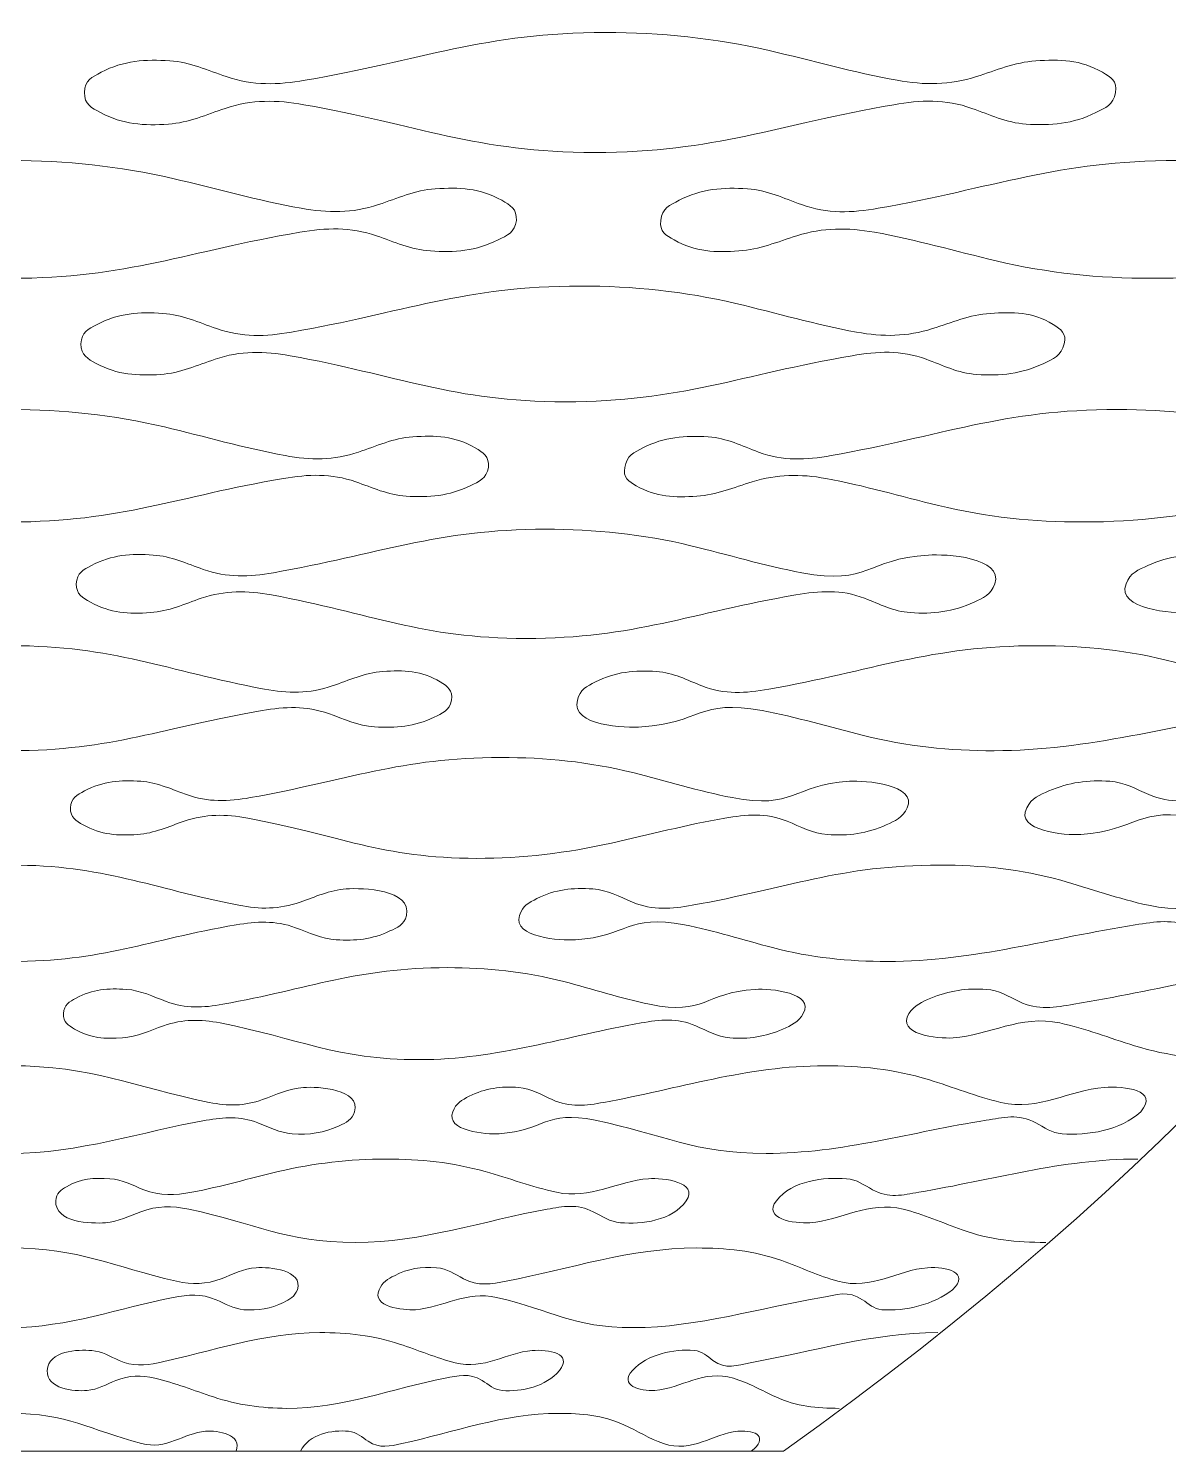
# Model space of a CAD drawing. Header units: centimetres. Extents: x -29.7 to 21.6, y -14.4 to 13.7.
# Drawn here: x -24.677 to -21.736, y -14.425 to -10.749 of the extents above; entities that cross this region are included whole.
import ezdxf

# ---------------------------------------------------------------- set-up
doc = ezdxf.new("R2010")
doc.units = ezdxf.units.CM
doc.header["$MEASUREMENT"] = 0
doc.layers.add('Layer 1', color=7, linetype='Continuous')

msp = doc.modelspace()

# ---------------------------------------------------------------- linework, layer by layer
at = {"layer": 'Layer 1', "color": 1, "lineweight": 9}
for points, knots in [([(-19.73801, -4.44965), (-19.73801, -7.29819), (-19.73801, -8.72246), (-19.9873, -10.14675), (-19.9873, -10.14675), (-20.23653, -11.57102), (-20.73504, -12.99531), (-22.72902, -14.41959)], [0, 0, 0, 0, 0.3333333, 0.3333333, 0.3333333, 0.3333333, 1, 1, 1, 1]), ([(-23.18862, -10.75912), (-23.4981, -10.75912), (-23.66587, -10.83087), (-23.9635, -10.8824), (-23.9635, -10.8824), (-24.03344, -10.89451), (-24.09759, -10.8965), (-24.16671, -10.87301), (-24.16671, -10.87301), (-24.21457, -10.85674), (-24.25993, -10.83573), (-24.31236, -10.83229), (-24.31236, -10.83229), (-24.37529, -10.82813), (-24.43145, -10.83101), (-24.48971, -10.86188), (-24.48971, -10.86188), (-24.51255, -10.87395), (-24.53259, -10.8824), (-24.53291, -10.91388)], [0, 0, 0, 0, 0.1666667, 0.1666667, 0.1666667, 0.1666667, 0.3333333, 0.3333333, 0.3333333, 0.3333333, 0.5, 0.5, 0.5, 0.5, 0.6666667, 0.6666667, 0.6666667, 0.6666667, 1, 1, 1, 1]), ([(-23.18862, -10.75912), (-23.04518, -10.75912), (-22.90595, -10.77351), (-22.76601, -10.80578), (-22.76601, -10.80578), (-22.65587, -10.83114), (-22.54728, -10.86247), (-22.43578, -10.8824), (-22.43578, -10.8824), (-22.36514, -10.89499), (-22.30041, -10.8953), (-22.23086, -10.87301), (-22.23086, -10.87301), (-22.18049, -10.85687), (-22.13258, -10.83583), (-22.07795, -10.83229), (-22.07795, -10.83229), (-22.01672, -10.82829), (-21.96229, -10.82885), (-21.90587, -10.86188), (-21.90587, -10.86188), (-21.88444, -10.87441), (-21.86698, -10.88412), (-21.87192, -10.91388)], [0, 0, 0, 0, 0.1428571, 0.1428571, 0.1428571, 0.1428571, 0.2857143, 0.2857143, 0.2857143, 0.2857143, 0.4285714, 0.4285714, 0.4285714, 0.4285714, 0.5714286, 0.5714286, 0.5714286, 0.5714286, 0.7142857, 0.7142857, 0.7142857, 0.7142857, 1, 1, 1, 1]), ([(-24.53291, -10.91388), (-24.53327, -10.94507), (-24.51366, -10.95371), (-24.49118, -10.9659), (-24.49118, -10.9659), (-24.43375, -10.99695), (-24.37843, -10.9996), (-24.31628, -10.99549), (-24.31628, -10.99549), (-24.26349, -10.99201), (-24.2177, -10.97093), (-24.1694, -10.95478), (-24.1694, -10.95478), (-24.10031, -10.93172), (-24.03626, -10.93303), (-23.96628, -10.94538), (-23.96628, -10.94538), (-23.67487, -10.99681), (-23.51994, -11.06865), (-23.21625, -11.06865)], [0, 0, 0, 0, 0.1666667, 0.1666667, 0.1666667, 0.1666667, 0.3333333, 0.3333333, 0.3333333, 0.3333333, 0.5, 0.5, 0.5, 0.5, 0.6666667, 0.6666667, 0.6666667, 0.6666667, 1, 1, 1, 1]), ([(-21.87192, -10.91388), (-21.8773, -10.94572), (-21.89884, -10.95398), (-21.92299, -10.9659), (-21.92299, -10.9659), (-21.98219, -10.99511), (-22.0393, -10.99976), (-22.10315, -10.99549), (-22.10315, -10.99549), (-22.15375, -10.9921), (-22.19692, -10.97106), (-22.24278, -10.95478), (-22.24278, -10.95478), (-22.31147, -10.93038), (-22.3749, -10.93352), (-22.44421, -10.94538), (-22.44421, -10.94538), (-22.7428, -10.99647), (-22.90586, -11.06865), (-23.21625, -11.06865)], [0, 0, 0, 0, 0.1666667, 0.1666667, 0.1666667, 0.1666667, 0.3333333, 0.3333333, 0.3333333, 0.3333333, 0.5, 0.5, 0.5, 0.5, 0.6666667, 0.6666667, 0.6666667, 0.6666667, 1, 1, 1, 1]), ([(-23.41831, -11.24406), (-23.41593, -11.21374), (-23.43422, -11.20445), (-23.45602, -11.19206), (-23.45602, -11.19206), (-23.51217, -11.16017), (-23.56628, -11.1584), (-23.62735, -11.16246), (-23.62735, -11.16246), (-23.67998, -11.16596), (-23.72563, -11.18697), (-23.77378, -11.20316), (-23.77378, -11.20316), (-23.84182, -11.22605), (-23.90492, -11.22493), (-23.97391, -11.21256), (-23.97391, -11.21256), (-24.08555, -11.19254), (-24.1943, -11.16131), (-24.30453, -11.13593), (-24.30453, -11.13593), (-24.44314, -11.10402), (-24.58092, -11.08931), (-24.723, -11.08931)], [0, 0, 0, 0, 0.1428571, 0.1428571, 0.1428571, 0.1428571, 0.2857143, 0.2857143, 0.2857143, 0.2857143, 0.4285714, 0.4285714, 0.4285714, 0.4285714, 0.5714286, 0.5714286, 0.5714286, 0.5714286, 0.7142857, 0.7142857, 0.7142857, 0.7142857, 1, 1, 1, 1]), ([(-23.04551, -11.24406), (-23.0424, -11.21263), (-23.02187, -11.20409), (-22.99851, -11.19206), (-22.99851, -11.19206), (-22.94051, -11.16218), (-22.88468, -11.15823), (-22.8219, -11.16246), (-22.8219, -11.16246), (-22.77144, -11.16586), (-22.7284, -11.18683), (-22.68274, -11.20316), (-22.68274, -11.20316), (-22.61506, -11.22739), (-22.55262, -11.22444), (-22.48427, -11.21256), (-22.48427, -11.21256), (-22.18766, -11.16101), (-22.02173, -11.08931), (-21.71316, -11.08931)], [0, 0, 0, 0, 0.1666667, 0.1666667, 0.1666667, 0.1666667, 0.3333333, 0.3333333, 0.3333333, 0.3333333, 0.5, 0.5, 0.5, 0.5, 0.6666667, 0.6666667, 0.6666667, 0.6666667, 1, 1, 1, 1]), ([(-23.41831, -11.24406), (-23.42181, -11.27504), (-23.4425, -11.28275), (-23.46547, -11.29425), (-23.46547, -11.29425), (-23.52288, -11.32294), (-23.57826, -11.32684), (-23.64011, -11.32279), (-23.64011, -11.32279), (-23.69032, -11.31948), (-23.73359, -11.29916), (-23.77934, -11.28351), (-23.77934, -11.28351), (-23.84673, -11.26046), (-23.90921, -11.26283), (-23.97728, -11.27445), (-23.97728, -11.27445), (-24.26598, -11.32367), (-24.42291, -11.39335), (-24.723, -11.39335)], [0, 0, 0, 0, 0.1666667, 0.1666667, 0.1666667, 0.1666667, 0.3333333, 0.3333333, 0.3333333, 0.3333333, 0.5, 0.5, 0.5, 0.5, 0.6666667, 0.6666667, 0.6666667, 0.6666667, 1, 1, 1, 1]), ([(-23.04551, -11.24406), (-23.04976, -11.27324), (-23.03225, -11.28224), (-23.01137, -11.29425), (-23.01137, -11.29425), (-22.95648, -11.32573), (-22.90359, -11.32664), (-22.8441, -11.32279), (-22.8441, -11.32279), (-22.79085, -11.31936), (-22.74391, -11.29898), (-22.69469, -11.28351), (-22.69469, -11.28351), (-22.62675, -11.26218), (-22.56338, -11.26215), (-22.49442, -11.27445), (-22.49442, -11.27445), (-22.38806, -11.29341), (-22.2847, -11.32364), (-22.17987, -11.34838), (-22.17987, -11.34838), (-22.04729, -11.3797), (-21.91549, -11.39335), (-21.77951, -11.39335)], [0, 0, 0, 0, 0.1428571, 0.1428571, 0.1428571, 0.1428571, 0.2857143, 0.2857143, 0.2857143, 0.2857143, 0.4285714, 0.4285714, 0.4285714, 0.4285714, 0.5714286, 0.5714286, 0.5714286, 0.5714286, 0.7142857, 0.7142857, 0.7142857, 0.7142857, 1, 1, 1, 1]), ([(-20.4361, -11.24406), (-20.44749, -11.27455), (-20.4706, -11.28288), (-20.49626, -11.29425), (-20.49626, -11.29425), (-20.55618, -11.32075), (-20.61405, -11.32708), (-20.67833, -11.32279), (-20.67833, -11.32279), (-20.72552, -11.31963), (-20.76509, -11.29936), (-20.80737, -11.28351), (-20.80737, -11.28351), (-20.87427, -11.25842), (-20.93579, -11.26347), (-21.00299, -11.27445), (-21.00299, -11.27445), (-21.30131, -11.32315), (-21.47032, -11.39335), (-21.77951, -11.39335)], [0, 0, 0, 0, 0.1666667, 0.1666667, 0.1666667, 0.1666667, 0.3333333, 0.3333333, 0.3333333, 0.3333333, 0.5, 0.5, 0.5, 0.5, 0.6666667, 0.6666667, 0.6666667, 0.6666667, 1, 1, 1, 1]), ([(-23.25382, -11.41329), (-23.55112, -11.41329), (-23.71244, -11.48236), (-23.99823, -11.53221), (-23.99823, -11.53221), (-24.06496, -11.54384), (-24.12604, -11.54593), (-24.19201, -11.52315), (-24.19201, -11.52315), (-24.23751, -11.50741), (-24.28061, -11.48719), (-24.33059, -11.48385), (-24.33059, -11.48385), (-24.39087, -11.47985), (-24.44454, -11.48269), (-24.50028, -11.51241), (-24.50028, -11.51241), (-24.52218, -11.5241), (-24.54126, -11.53241), (-24.54178, -11.56259)], [0, 0, 0, 0, 0.1666667, 0.1666667, 0.1666667, 0.1666667, 0.3333333, 0.3333333, 0.3333333, 0.3333333, 0.5, 0.5, 0.5, 0.5, 0.6666667, 0.6666667, 0.6666667, 0.6666667, 1, 1, 1, 1]), ([(-23.25382, -11.41329), (-23.11721, -11.41329), (-22.98472, -11.42694), (-22.85153, -11.45829), (-22.85153, -11.45829), (-22.74771, -11.48273), (-22.64546, -11.51299), (-22.54028, -11.53221), (-22.54028, -11.53221), (-22.47263, -11.54456), (-22.41067, -11.54423), (-22.34413, -11.52315), (-22.34413, -11.52315), (-22.29511, -11.50761), (-22.24844, -11.48732), (-22.19538, -11.48385), (-22.19538, -11.48385), (-22.13749, -11.48008), (-22.08623, -11.47953), (-22.03308, -11.51241), (-22.03308, -11.51241), (-22.01296, -11.52486), (-21.9979, -11.53511), (-22.00458, -11.56259)], [0, 0, 0, 0, 0.1428571, 0.1428571, 0.1428571, 0.1428571, 0.2857143, 0.2857143, 0.2857143, 0.2857143, 0.4285714, 0.4285714, 0.4285714, 0.4285714, 0.5714286, 0.5714286, 0.5714286, 0.5714286, 0.7142857, 0.7142857, 0.7142857, 0.7142857, 1, 1, 1, 1]), ([(-24.54178, -11.56259), (-24.54228, -11.59234), (-24.52378, -11.60094), (-24.50224, -11.61277), (-24.50224, -11.61277), (-24.44778, -11.64273), (-24.39526, -11.64528), (-24.33608, -11.6413), (-24.33608, -11.6413), (-24.28559, -11.63793), (-24.24193, -11.61757), (-24.19575, -11.60203), (-24.19575, -11.60203), (-24.12989, -11.57988), (-24.06889, -11.58099), (-24.00213, -11.59297), (-24.00213, -11.59297), (-23.72504, -11.64268), (-23.5817, -11.7119), (-23.29251, -11.7119)], [0, 0, 0, 0, 0.1666667, 0.1666667, 0.1666667, 0.1666667, 0.3333333, 0.3333333, 0.3333333, 0.3333333, 0.5, 0.5, 0.5, 0.5, 0.6666667, 0.6666667, 0.6666667, 0.6666667, 1, 1, 1, 1]), ([(-22.00458, -11.56259), (-22.01197, -11.59295), (-22.03319, -11.60126), (-22.05711, -11.61277), (-22.05711, -11.61277), (-22.11412, -11.6402), (-22.16907, -11.64552), (-22.23066, -11.6413), (-22.23066, -11.6413), (-22.27815, -11.63808), (-22.31815, -11.61777), (-22.36086, -11.60203), (-22.36086, -11.60203), (-22.42615, -11.57794), (-22.48628, -11.58167), (-22.5521, -11.59297), (-22.5521, -11.59297), (-22.83899, -11.64216), (-22.99416, -11.7119), (-23.29251, -11.7119)], [0, 0, 0, 0, 0.1666667, 0.1666667, 0.1666667, 0.1666667, 0.3333333, 0.3333333, 0.3333333, 0.3333333, 0.5, 0.5, 0.5, 0.5, 0.6666667, 0.6666667, 0.6666667, 0.6666667, 1, 1, 1, 1]), ([(-23.49051, -11.8811), (-23.48727, -11.85263), (-23.50377, -11.84307), (-23.52435, -11.83093), (-23.52435, -11.83093), (-23.57714, -11.79977), (-23.62797, -11.79846), (-23.68558, -11.80238), (-23.68558, -11.80238), (-23.73584, -11.80578), (-23.77934, -11.82606), (-23.82526, -11.84167), (-23.82526, -11.84167), (-23.88967, -11.86357), (-23.94934, -11.86275), (-24.01472, -11.85073), (-24.01472, -11.85073), (-24.12004, -11.83137), (-24.22252, -11.80122), (-24.32649, -11.77678), (-24.32649, -11.77678), (-24.45777, -11.74592), (-24.58829, -11.7318), (-24.723, -11.7318)], [0, 0, 0, 0, 0.1428571, 0.1428571, 0.1428571, 0.1428571, 0.2857143, 0.2857143, 0.2857143, 0.2857143, 0.4285714, 0.4285714, 0.4285714, 0.4285714, 0.5714286, 0.5714286, 0.5714286, 0.5714286, 0.7142857, 0.7142857, 0.7142857, 0.7142857, 1, 1, 1, 1]), ([(-23.13839, -11.8811), (-23.134, -11.85111), (-23.11424, -11.84257), (-23.09152, -11.83093), (-23.09152, -11.83093), (-23.03621, -11.80259), (-22.98293, -11.79823), (-22.92294, -11.80238), (-22.92294, -11.80238), (-22.87567, -11.80563), (-22.83585, -11.82584), (-22.7934, -11.84167), (-22.7934, -11.84167), (-22.72948, -11.86549), (-22.67077, -11.86203), (-22.60629, -11.85073), (-22.60629, -11.85073), (-22.32211, -11.80088), (-22.16292, -11.7318), (-21.86721, -11.7318)], [0, 0, 0, 0, 0.1666667, 0.1666667, 0.1666667, 0.1666667, 0.3333333, 0.3333333, 0.3333333, 0.3333333, 0.5, 0.5, 0.5, 0.5, 0.6666667, 0.6666667, 0.6666667, 0.6666667, 1, 1, 1, 1]), ([(-20.67341, -11.8811), (-20.64698, -11.81012), (-20.80174, -11.7993), (-20.84805, -11.80238), (-20.84805, -11.80238), (-21.01913, -11.81378), (-21.00462, -11.88644), (-21.18974, -11.85073), (-21.18974, -11.85073), (-21.28884, -11.83162), (-21.38474, -11.80122), (-21.48233, -11.77678), (-21.48233, -11.77678), (-21.60971, -11.74491), (-21.7363, -11.7318), (-21.86721, -11.7318)], [0, 0, 0, 0, 0.2, 0.2, 0.2, 0.2, 0.4, 0.4, 0.4, 0.4, 0.6, 0.6, 0.6, 0.6, 1, 1, 1, 1]), ([(-23.49051, -11.8811), (-23.49512, -11.91036), (-23.51502, -11.91763), (-23.53712, -11.92843), (-23.53712, -11.92843), (-23.59161, -11.9551), (-23.64414, -11.95924), (-23.70282, -11.95536), (-23.70282, -11.95536), (-23.74975, -11.95229), (-23.79008, -11.93308), (-23.83279, -11.91831), (-23.83279, -11.91831), (-23.89631, -11.89636), (-23.95519, -11.89888), (-24.0193, -11.90975), (-24.0193, -11.90975), (-24.29219, -11.95609), (-24.4394, -12.02197), (-24.723, -12.02197)], [0, 0, 0, 0, 0.1666667, 0.1666667, 0.1666667, 0.1666667, 0.3333333, 0.3333333, 0.3333333, 0.3333333, 0.5, 0.5, 0.5, 0.5, 0.6666667, 0.6666667, 0.6666667, 0.6666667, 1, 1, 1, 1]), ([(-23.13839, -11.8811), (-23.14382, -11.90794), (-23.12824, -11.91695), (-23.10886, -11.92843), (-23.10886, -11.92843), (-23.05774, -11.95883), (-23.00843, -11.95895), (-22.95288, -11.95536), (-22.95288, -11.95536), (-22.90189, -11.9521), (-22.8568, -11.93285), (-22.80956, -11.91831), (-22.80956, -11.91831), (-22.74529, -11.89854), (-22.68527, -11.89797), (-22.61993, -11.90975), (-22.61993, -11.90975), (-22.52155, -11.92757), (-22.42609, -11.95611), (-22.32922, -11.97952), (-22.32922, -11.97952), (-22.20592, -12.00933), (-22.08329, -12.02197), (-21.95673, -12.02197)], [0, 0, 0, 0, 0.1428571, 0.1428571, 0.1428571, 0.1428571, 0.2857143, 0.2857143, 0.2857143, 0.2857143, 0.4285714, 0.4285714, 0.4285714, 0.4285714, 0.5714286, 0.5714286, 0.5714286, 0.5714286, 0.7142857, 0.7142857, 0.7142857, 0.7142857, 1, 1, 1, 1]), ([(-20.67341, -11.8811), (-20.68795, -11.90909), (-20.71121, -11.9177), (-20.73707, -11.92843), (-20.73707, -11.92843), (-20.79484, -11.95245), (-20.85067, -11.95955), (-20.91253, -11.95536), (-20.91253, -11.95536), (-20.9555, -11.95247), (-20.99098, -11.93337), (-21.02907, -11.91831), (-21.02907, -11.91831), (-21.09198, -11.89346), (-21.14958, -11.89969), (-21.21255, -11.90975), (-21.21255, -11.90975), (-21.49759, -11.95536), (-21.66168, -12.02197), (-21.95673, -12.02197)], [0, 0, 0, 0, 0.1666667, 0.1666667, 0.1666667, 0.1666667, 0.3333333, 0.3333333, 0.3333333, 0.3333333, 0.5, 0.5, 0.5, 0.5, 0.6666667, 0.6666667, 0.6666667, 0.6666667, 1, 1, 1, 1]), ([(-23.34326, -12.04072), (-23.62323, -12.04072), (-23.77607, -12.10579), (-24.04523, -12.15292), (-24.04523, -12.15292), (-24.10758, -12.16385), (-24.16459, -12.16597), (-24.22625, -12.14438), (-24.22625, -12.14438), (-24.2687, -12.12951), (-24.30876, -12.11043), (-24.35539, -12.10731), (-24.35539, -12.10731), (-24.41199, -12.10353), (-24.46232, -12.10628), (-24.51455, -12.13424), (-24.51455, -12.13424), (-24.5352, -12.14529), (-24.55307, -12.15324), (-24.55373, -12.18159)], [0, 0, 0, 0, 0.1666667, 0.1666667, 0.1666667, 0.1666667, 0.3333333, 0.3333333, 0.3333333, 0.3333333, 0.5, 0.5, 0.5, 0.5, 0.6666667, 0.6666667, 0.6666667, 0.6666667, 1, 1, 1, 1]), ([(-23.34326, -12.04072), (-23.21585, -12.04072), (-23.09244, -12.05331), (-22.96823, -12.08319), (-22.96823, -12.08319), (-22.8727, -12.10618), (-22.77867, -12.13481), (-22.68183, -12.15292), (-22.68183, -12.15292), (-22.50509, -12.18595), (-22.51897, -12.11802), (-22.35516, -12.10731), (-22.35516, -12.10731), (-22.31115, -12.10445), (-22.16033, -12.11266), (-22.18367, -12.18159)], [0, 0, 0, 0, 0.2, 0.2, 0.2, 0.2, 0.4, 0.4, 0.4, 0.4, 0.6, 0.6, 0.6, 0.6, 1, 1, 1, 1]), ([(-20.58381, -12.04072), (-20.87552, -12.04072), (-21.04459, -12.10654), (-21.32622, -12.15292), (-21.32622, -12.15292), (-21.38741, -12.163), (-21.44319, -12.16886), (-21.5042, -12.14438), (-21.5042, -12.14438), (-21.542, -12.1292), (-21.57722, -12.11023), (-21.61996, -12.10731), (-21.61996, -12.10731), (-21.67968, -12.10321), (-21.73329, -12.10932), (-21.78884, -12.13424), (-21.78884, -12.13424), (-21.81289, -12.14502), (-21.83426, -12.15334), (-21.8451, -12.18159)], [0, 0, 0, 0, 0.1666667, 0.1666667, 0.1666667, 0.1666667, 0.3333333, 0.3333333, 0.3333333, 0.3333333, 0.5, 0.5, 0.5, 0.5, 0.6666667, 0.6666667, 0.6666667, 0.6666667, 1, 1, 1, 1]), ([(-24.55373, -12.18159), (-24.55431, -12.20937), (-24.53726, -12.21769), (-24.5172, -12.22891), (-24.5172, -12.22891), (-24.46653, -12.25722), (-24.41774, -12.25957), (-24.36259, -12.25585), (-24.36259, -12.25585), (-24.31527, -12.25264), (-24.27439, -12.23341), (-24.23119, -12.21878), (-24.23119, -12.21878), (-24.1697, -12.19798), (-24.11274, -12.19887), (-24.05037, -12.21024), (-24.05037, -12.21024), (-23.79269, -12.25721), (-23.66345, -12.32242), (-23.3941, -12.32242)], [0, 0, 0, 0, 0.1666667, 0.1666667, 0.1666667, 0.1666667, 0.3333333, 0.3333333, 0.3333333, 0.3333333, 0.5, 0.5, 0.5, 0.5, 0.6666667, 0.6666667, 0.6666667, 0.6666667, 1, 1, 1, 1]), ([(-22.18367, -12.18159), (-22.19319, -12.20975), (-22.2139, -12.21804), (-22.23727, -12.22891), (-22.23727, -12.22891), (-22.29124, -12.25402), (-22.34329, -12.25991), (-22.40158, -12.25585), (-22.40158, -12.25585), (-22.44494, -12.25284), (-22.48097, -12.23369), (-22.51962, -12.21878), (-22.51962, -12.21878), (-22.58043, -12.19536), (-22.63617, -12.19978), (-22.69734, -12.21024), (-22.69734, -12.21024), (-22.96755, -12.25644), (-23.11309, -12.32242), (-23.3941, -12.32242)], [0, 0, 0, 0, 0.1666667, 0.1666667, 0.1666667, 0.1666667, 0.3333333, 0.3333333, 0.3333333, 0.3333333, 0.5, 0.5, 0.5, 0.5, 0.6666667, 0.6666667, 0.6666667, 0.6666667, 1, 1, 1, 1]), ([(-21.8451, -12.18159), (-21.87049, -12.24775), (-21.72407, -12.25871), (-21.68079, -12.25585), (-21.68079, -12.25585), (-21.51947, -12.24517), (-21.52661, -12.17618), (-21.35207, -12.21024), (-21.35207, -12.21024), (-21.26174, -12.22786), (-21.17465, -12.25656), (-21.08603, -12.27998), (-21.08603, -12.27998), (-20.97037, -12.31057), (-20.85545, -12.32242), (-20.73635, -12.32242)], [0, 0, 0, 0, 0.2, 0.2, 0.2, 0.2, 0.4, 0.4, 0.4, 0.4, 0.6, 0.6, 0.6, 0.6, 1, 1, 1, 1]), ([(-23.58546, -12.48204), (-23.58133, -12.45602), (-23.5956, -12.44642), (-23.61452, -12.43472), (-23.61452, -12.43472), (-23.66286, -12.40476), (-23.70946, -12.40412), (-23.76252, -12.40777), (-23.76252, -12.40777), (-23.80961, -12.41101), (-23.8502, -12.43013), (-23.89313, -12.44485), (-23.89313, -12.44485), (-23.95276, -12.4653), (-24.00788, -12.46481), (-24.06849, -12.45339), (-24.06849, -12.45339), (-24.32244, -12.40555), (-24.45731, -12.34121), (-24.723, -12.34121)], [0, 0, 0, 0, 0.1666667, 0.1666667, 0.1666667, 0.1666667, 0.3333333, 0.3333333, 0.3333333, 0.3333333, 0.5, 0.5, 0.5, 0.5, 0.6666667, 0.6666667, 0.6666667, 0.6666667, 1, 1, 1, 1]), ([(-23.2604, -12.48204), (-23.25473, -12.45411), (-23.23595, -12.44572), (-23.21425, -12.43472), (-23.21425, -12.43472), (-23.16251, -12.40852), (-23.11273, -12.40381), (-23.0565, -12.40777), (-23.0565, -12.40777), (-23.0134, -12.41083), (-22.97763, -12.42983), (-22.93931, -12.44485), (-22.93931, -12.44485), (-22.88036, -12.46789), (-22.82642, -12.46387), (-22.76702, -12.45339), (-22.76702, -12.45339), (-22.50028, -12.40631), (-22.34967, -12.34121), (-22.072, -12.34121)], [0, 0, 0, 0, 0.1666667, 0.1666667, 0.1666667, 0.1666667, 0.3333333, 0.3333333, 0.3333333, 0.3333333, 0.5, 0.5, 0.5, 0.5, 0.6666667, 0.6666667, 0.6666667, 0.6666667, 1, 1, 1, 1]), ([(-20.98532, -12.48204), (-20.95183, -12.41759), (-21.09022, -12.40472), (-21.13558, -12.40777), (-21.13558, -12.40777), (-21.29267, -12.41834), (-21.2874, -12.48789), (-21.45802, -12.45339), (-21.45802, -12.45339), (-21.54687, -12.43543), (-21.63249, -12.4066), (-21.71984, -12.38363), (-21.71984, -12.38363), (-21.83632, -12.35301), (-21.95208, -12.34121), (-22.072, -12.34121)], [0, 0, 0, 0, 0.2, 0.2, 0.2, 0.2, 0.4, 0.4, 0.4, 0.4, 0.6, 0.6, 0.6, 0.6, 1, 1, 1, 1]), ([(-23.58546, -12.48204), (-23.59109, -12.50903), (-23.60981, -12.51581), (-23.63062, -12.52579), (-23.63062, -12.52579), (-23.68119, -12.55001), (-23.72992, -12.55429), (-23.78435, -12.55066), (-23.78435, -12.55066), (-23.82716, -12.54785), (-23.86378, -12.53008), (-23.90262, -12.51643), (-23.90262, -12.51643), (-23.96114, -12.49588), (-24.01527, -12.49856), (-24.07425, -12.50854), (-24.07425, -12.50854), (-24.3264, -12.5512), (-24.46094, -12.61219), (-24.723, -12.61219)], [0, 0, 0, 0, 0.1666667, 0.1666667, 0.1666667, 0.1666667, 0.3333333, 0.3333333, 0.3333333, 0.3333333, 0.5, 0.5, 0.5, 0.5, 0.6666667, 0.6666667, 0.6666667, 0.6666667, 1, 1, 1, 1]), ([(-23.2604, -12.48204), (-23.2785, -12.54922), (-23.13613, -12.55338), (-23.09434, -12.55066), (-23.09434, -12.55066), (-22.94178, -12.54085), (-22.9484, -12.4783), (-22.78424, -12.50854), (-22.78424, -12.50854), (-22.69567, -12.52484), (-22.60989, -12.55128), (-22.5228, -12.57299), (-22.5228, -12.57299), (-22.41103, -12.60083), (-22.29995, -12.61219), (-22.18511, -12.61219)], [0, 0, 0, 0, 0.2, 0.2, 0.2, 0.2, 0.4, 0.4, 0.4, 0.4, 0.6, 0.6, 0.6, 0.6, 1, 1, 1, 1]), ([(-20.98532, -12.48204), (-21.00237, -12.50687), (-21.02567, -12.51576), (-21.05136, -12.52579), (-21.05136, -12.52579), (-21.10596, -12.54706), (-21.15871, -12.55469), (-21.21703, -12.55066), (-21.21703, -12.55066), (-21.25506, -12.54806), (-21.2857, -12.53046), (-21.31888, -12.51643), (-21.31888, -12.51643), (-21.37668, -12.49205), (-21.42921, -12.4995), (-21.48681, -12.50854), (-21.48681, -12.50854), (-21.71929, -12.54493), (-21.94471, -12.61219), (-22.18511, -12.61219)], [0, 0, 0, 0, 0.1666667, 0.1666667, 0.1666667, 0.1666667, 0.3333333, 0.3333333, 0.3333333, 0.3333333, 0.5, 0.5, 0.5, 0.5, 0.6666667, 0.6666667, 0.6666667, 0.6666667, 1, 1, 1, 1]), ([(-23.45821, -12.62956), (-23.71584, -12.62956), (-23.85717, -12.68953), (-24.10479, -12.73322), (-24.10479, -12.73322), (-24.16167, -12.74327), (-24.21351, -12.74543), (-24.26978, -12.72534), (-24.26978, -12.72534), (-24.30824, -12.71155), (-24.34453, -12.69394), (-24.38701, -12.69106), (-24.38701, -12.69106), (-24.43888, -12.68757), (-24.48494, -12.69018), (-24.53271, -12.71596), (-24.53271, -12.71596), (-24.55173, -12.72621), (-24.56803, -12.73372), (-24.56878, -12.7597)], [0, 0, 0, 0, 0.1666667, 0.1666667, 0.1666667, 0.1666667, 0.3333333, 0.3333333, 0.3333333, 0.3333333, 0.5, 0.5, 0.5, 0.5, 0.6666667, 0.6666667, 0.6666667, 0.6666667, 1, 1, 1, 1]), ([(-23.45821, -12.62956), (-23.34235, -12.62956), (-23.23022, -12.64086), (-23.11744, -12.66878), (-23.11744, -12.66878), (-23.03192, -12.68995), (-22.94794, -12.71649), (-22.86122, -12.73322), (-22.86122, -12.73322), (-22.69881, -12.76451), (-22.70909, -12.70093), (-22.55883, -12.69106), (-22.55883, -12.69106), (-22.51831, -12.68841), (-22.38279, -12.69935), (-22.40985, -12.7597)], [0, 0, 0, 0, 0.2, 0.2, 0.2, 0.2, 0.4, 0.4, 0.4, 0.4, 0.6, 0.6, 0.6, 0.6, 1, 1, 1, 1]), ([(-20.9286, -12.62956), (-21.16834, -12.62956), (-21.39314, -12.69552), (-21.6248, -12.73322), (-21.6248, -12.73322), (-21.68018, -12.74225), (-21.73051, -12.74926), (-21.78595, -12.72534), (-21.78595, -12.72534), (-21.81878, -12.71116), (-21.84911, -12.69371), (-21.88686, -12.69106), (-21.88686, -12.69106), (-21.94259, -12.68718), (-21.99263, -12.69375), (-22.04447, -12.71596), (-22.04447, -12.71596), (-22.06784, -12.72598), (-22.08859, -12.73438), (-22.10145, -12.7597)], [0, 0, 0, 0, 0.1666667, 0.1666667, 0.1666667, 0.1666667, 0.3333333, 0.3333333, 0.3333333, 0.3333333, 0.5, 0.5, 0.5, 0.5, 0.6666667, 0.6666667, 0.6666667, 0.6666667, 1, 1, 1, 1]), ([(-22.10145, -12.7597), (-22.13163, -12.81907), (-22.00281, -12.83109), (-21.96131, -12.82833), (-21.96131, -12.82833), (-21.81665, -12.81868), (-21.81344, -12.7541), (-21.65642, -12.7862), (-21.65642, -12.7862), (-21.57763, -12.80228), (-21.50219, -12.8289), (-21.42516, -12.85065), (-21.42516, -12.85065), (-21.32278, -12.87953), (-21.22109, -12.88986), (-21.11535, -12.88986)], [0, 0, 0, 0, 0.2, 0.2, 0.2, 0.2, 0.4, 0.4, 0.4, 0.4, 0.6, 0.6, 0.6, 0.6, 1, 1, 1, 1]), ([(-24.56878, -12.7597), (-24.56957, -12.78503), (-24.55425, -12.79298), (-24.53592, -12.80344), (-24.53592, -12.80344), (-24.4901, -12.82964), (-24.44592, -12.83177), (-24.39584, -12.82833), (-24.39584, -12.82833), (-24.35254, -12.82535), (-24.31527, -12.80758), (-24.27576, -12.7941), (-24.27576, -12.7941), (-24.21976, -12.77499), (-24.16796, -12.7756), (-24.11111, -12.7862), (-24.11111, -12.7862), (-23.87752, -12.82967), (-23.7651, -12.88986), (-23.52046, -12.88986)], [0, 0, 0, 0, 0.1666667, 0.1666667, 0.1666667, 0.1666667, 0.3333333, 0.3333333, 0.3333333, 0.3333333, 0.5, 0.5, 0.5, 0.5, 0.6666667, 0.6666667, 0.6666667, 0.6666667, 1, 1, 1, 1]), ([(-22.40985, -12.7597), (-22.42124, -12.78507), (-22.44117, -12.79335), (-22.46366, -12.80344), (-22.46366, -12.80344), (-22.51357, -12.82584), (-22.56172, -12.83219), (-22.61565, -12.82833), (-22.61565, -12.82833), (-22.65413, -12.82558), (-22.68546, -12.8079), (-22.71933, -12.7941), (-22.71933, -12.7941), (-22.77452, -12.77158), (-22.82485, -12.77671), (-22.88026, -12.7862), (-22.88026, -12.7862), (-22.97903, -12.80308), (-23.07554, -12.82895), (-23.17315, -12.85065), (-23.17315, -12.85065), (-23.28818, -12.8762), (-23.40248, -12.88986), (-23.52046, -12.88986)], [0, 0, 0, 0, 0.1428571, 0.1428571, 0.1428571, 0.1428571, 0.2857143, 0.2857143, 0.2857143, 0.2857143, 0.4285714, 0.4285714, 0.4285714, 0.4285714, 0.5714286, 0.5714286, 0.5714286, 0.5714286, 0.7142857, 0.7142857, 0.7142857, 0.7142857, 1, 1, 1, 1]), ([(-23.70164, -13.03737), (-23.68747, -12.96967), (-23.81452, -12.96573), (-23.85746, -12.96874), (-23.85746, -12.96874), (-23.90044, -12.97175), (-23.93738, -12.98939), (-23.97652, -13.00297), (-23.97652, -13.00297), (-24.03024, -13.02164), (-24.07975, -13.02154), (-24.13451, -13.01089), (-24.13451, -13.01089), (-24.36344, -12.96625), (-24.48284, -12.90721), (-24.723, -12.90721)], [0, 0, 0, 0, 0.2, 0.2, 0.2, 0.2, 0.4, 0.4, 0.4, 0.4, 0.6, 0.6, 0.6, 0.6, 1, 1, 1, 1]), ([(-23.40984, -13.03737), (-23.403, -13.01204), (-23.38555, -13.00383), (-23.36516, -12.99363), (-23.36516, -12.99363), (-23.31797, -12.96999), (-23.2726, -12.96499), (-23.22119, -12.96874), (-23.22119, -12.96874), (-23.18303, -12.97152), (-23.15197, -12.98902), (-23.11849, -13.00297), (-23.11849, -13.00297), (-23.0656, -13.025), (-23.01756, -13.02038), (-22.96427, -13.01089), (-22.96427, -13.01089), (-22.71999, -12.96733), (-22.58066, -12.90721), (-22.32619, -12.90721)], [0, 0, 0, 0, 0.1666667, 0.1666667, 0.1666667, 0.1666667, 0.3333333, 0.3333333, 0.3333333, 0.3333333, 0.5, 0.5, 0.5, 0.5, 0.6666667, 0.6666667, 0.6666667, 0.6666667, 1, 1, 1, 1]), ([(-21.36712, -13.03737), (-21.3268, -12.97871), (-21.44404, -12.96559), (-21.49012, -12.96874), (-21.49012, -12.96874), (-21.62617, -12.978), (-21.63884, -13.04278), (-21.78736, -13.01089), (-21.78736, -13.01089), (-21.86427, -12.99433), (-21.93798, -12.96756), (-22.01345, -12.94641), (-22.01345, -12.94641), (-22.11681, -12.91745), (-22.2195, -12.90721), (-22.32619, -12.90721)], [0, 0, 0, 0, 0.2, 0.2, 0.2, 0.2, 0.4, 0.4, 0.4, 0.4, 0.6, 0.6, 0.6, 0.6, 1, 1, 1, 1]), ([(-23.70164, -13.03737), (-23.70806, -13.06157), (-23.72524, -13.0681), (-23.74445, -13.07723), (-23.74445, -13.07723), (-23.79008, -13.09888), (-23.83406, -13.10327), (-23.88329, -13.09992), (-23.88329, -13.09992), (-23.92131, -13.09734), (-23.95349, -13.08116), (-23.98775, -13.06871), (-23.98775, -13.06871), (-24.04018, -13.04967), (-24.08849, -13.05245), (-24.14138, -13.06151), (-24.14138, -13.06151), (-24.36848, -13.10037), (-24.4867, -13.15601), (-24.723, -13.15601)], [0, 0, 0, 0, 0.1666667, 0.1666667, 0.1666667, 0.1666667, 0.3333333, 0.3333333, 0.3333333, 0.3333333, 0.5, 0.5, 0.5, 0.5, 0.6666667, 0.6666667, 0.6666667, 0.6666667, 1, 1, 1, 1]), ([(-23.40984, -13.03737), (-23.42932, -13.0946), (-23.30265, -13.10232), (-23.26603, -13.09992), (-23.26603, -13.09992), (-23.12831, -13.09093), (-23.13331, -13.03314), (-22.9847, -13.06151), (-22.9847, -13.06151), (-22.90742, -13.07627), (-22.83291, -13.1004), (-22.75713, -13.12026), (-22.75713, -13.12026), (-22.65888, -13.14599), (-22.56132, -13.15601), (-22.46022, -13.15601)], [0, 0, 0, 0, 0.2, 0.2, 0.2, 0.2, 0.4, 0.4, 0.4, 0.4, 0.6, 0.6, 0.6, 0.6, 1, 1, 1, 1]), ([(-21.36712, -13.03737), (-21.38582, -13.05886), (-21.40886, -13.06795), (-21.43406, -13.07723), (-21.43406, -13.07723), (-21.4843, -13.09575), (-21.5329, -13.10374), (-21.5866, -13.09992), (-21.5866, -13.09992), (-21.6192, -13.09762), (-21.64447, -13.0816), (-21.67219, -13.06871), (-21.67219, -13.06871), (-21.72377, -13.04472), (-21.77021, -13.05356), (-21.82143, -13.06151), (-21.82143, -13.06151), (-22.03416, -13.09448), (-22.24039, -13.15601), (-22.46022, -13.15601)], [0, 0, 0, 0, 0.1666667, 0.1666667, 0.1666667, 0.1666667, 0.3333333, 0.3333333, 0.3333333, 0.3333333, 0.5, 0.5, 0.5, 0.5, 0.6666667, 0.6666667, 0.6666667, 0.6666667, 1, 1, 1, 1]), ([(-23.59642, -13.17185), (-23.82768, -13.17185), (-23.95365, -13.22627), (-24.17555, -13.26635), (-24.17555, -13.26635), (-24.22592, -13.27545), (-24.27167, -13.27766), (-24.32145, -13.25915), (-24.32145, -13.25915), (-24.35533, -13.24657), (-24.3871, -13.23057), (-24.42474, -13.22791), (-24.42474, -13.22791), (-24.47106, -13.22471), (-24.5119, -13.22722), (-24.55431, -13.25062), (-24.55431, -13.25062), (-24.57147, -13.26005), (-24.58577, -13.26725), (-24.58669, -13.29048)], [0, 0, 0, 0, 0.1666667, 0.1666667, 0.1666667, 0.1666667, 0.3333333, 0.3333333, 0.3333333, 0.3333333, 0.5, 0.5, 0.5, 0.5, 0.6666667, 0.6666667, 0.6666667, 0.6666667, 1, 1, 1, 1]), ([(-23.59642, -13.17185), (-23.49418, -13.17185), (-23.39541, -13.18178), (-23.296, -13.20761), (-23.296, -13.20761), (-23.22204, -13.22683), (-23.14955, -13.25112), (-23.0744, -13.26635), (-23.0744, -13.26635), (-22.93102, -13.29541), (-22.93403, -13.23674), (-22.80194, -13.22791), (-22.80194, -13.22791), (-22.76277, -13.22529), (-22.64713, -13.23619), (-22.6779, -13.29048)], [0, 0, 0, 0, 0.2, 0.2, 0.2, 0.2, 0.4, 0.4, 0.4, 0.4, 0.6, 0.6, 0.6, 0.6, 1, 1, 1, 1]), ([(-21.3432, -13.17185), (-21.56229, -13.17185), (-21.76785, -13.23189), (-21.97954, -13.26635), (-21.97954, -13.26635), (-22.02824, -13.27427), (-22.07213, -13.28264), (-22.12109, -13.25915), (-22.12109, -13.25915), (-22.14835, -13.24606), (-22.17326, -13.23026), (-22.2055, -13.22791), (-22.2055, -13.22791), (-22.25623, -13.22425), (-22.30166, -13.23112), (-22.34879, -13.25062), (-22.34879, -13.25062), (-22.3711, -13.25986), (-22.39103, -13.2684), (-22.40521, -13.29048)], [0, 0, 0, 0, 0.1666667, 0.1666667, 0.1666667, 0.1666667, 0.3333333, 0.3333333, 0.3333333, 0.3333333, 0.5, 0.5, 0.5, 0.5, 0.6666667, 0.6666667, 0.6666667, 0.6666667, 1, 1, 1, 1]), ([(-24.58669, -13.29048), (-24.58754, -13.31301), (-24.57435, -13.32067), (-24.55805, -13.33036), (-24.55805, -13.33036), (-24.51785, -13.35424), (-24.47917, -13.3562), (-24.43492, -13.35306), (-24.43492, -13.35306), (-24.39637, -13.35031), (-24.36341, -13.33408), (-24.32839, -13.32184), (-24.32839, -13.32184), (-24.27887, -13.30452), (-24.23325, -13.30489), (-24.18285, -13.31464), (-24.18285, -13.31464), (-23.97699, -13.3545), (-23.8847, -13.40916), (-23.66816, -13.40916)], [0, 0, 0, 0, 0.1666667, 0.1666667, 0.1666667, 0.1666667, 0.3333333, 0.3333333, 0.3333333, 0.3333333, 0.5, 0.5, 0.5, 0.5, 0.6666667, 0.6666667, 0.6666667, 0.6666667, 1, 1, 1, 1]), ([(-22.6779, -13.29048), (-22.69047, -13.31268), (-22.70935, -13.32105), (-22.73063, -13.33036), (-22.73063, -13.33036), (-22.77556, -13.35), (-22.8188, -13.3567), (-22.86746, -13.35306), (-22.86746, -13.35306), (-22.90055, -13.35059), (-22.92663, -13.33447), (-22.95514, -13.32184), (-22.95514, -13.32184), (-23.00374, -13.30031), (-23.04763, -13.3062), (-23.09633, -13.31464), (-23.09633, -13.31464), (-23.28671, -13.34763), (-23.46983, -13.40916), (-23.66816, -13.40916)], [0, 0, 0, 0, 0.1666667, 0.1666667, 0.1666667, 0.1666667, 0.3333333, 0.3333333, 0.3333333, 0.3333333, 0.5, 0.5, 0.5, 0.5, 0.6666667, 0.6666667, 0.6666667, 0.6666667, 1, 1, 1, 1]), ([(-22.40521, -13.29048), (-22.43943, -13.34373), (-22.33212, -13.35584), (-22.29135, -13.35306), (-22.29135, -13.35306), (-22.19846, -13.34671), (-22.11746, -13.29238), (-22.016, -13.31464), (-22.016, -13.31464), (-21.94999, -13.32912), (-21.88738, -13.35349), (-21.8232, -13.37339), (-21.8232, -13.37339), (-21.73585, -13.4005), (-21.64911, -13.40916), (-21.55849, -13.40916)], [0, 0, 0, 0, 0.2, 0.2, 0.2, 0.2, 0.4, 0.4, 0.4, 0.4, 0.6, 0.6, 0.6, 0.6, 1, 1, 1, 1]), ([(-23.8356, -13.54363), (-23.82006, -13.48489), (-23.92927, -13.47825), (-23.96756, -13.48106), (-23.96756, -13.48106), (-24.00578, -13.48385), (-24.03835, -13.49992), (-24.07295, -13.51229), (-24.07295, -13.51229), (-24.11985, -13.52905), (-24.16286, -13.52934), (-24.21079, -13.51949), (-24.21079, -13.51949), (-24.41126, -13.47825), (-24.51171, -13.42497), (-24.723, -13.42497)], [0, 0, 0, 0, 0.2, 0.2, 0.2, 0.2, 0.4, 0.4, 0.4, 0.4, 0.6, 0.6, 0.6, 0.6, 1, 1, 1, 1]), ([(-23.58206, -13.54363), (-23.57446, -13.52129), (-23.55855, -13.51313), (-23.53983, -13.50375), (-23.53983, -13.50375), (-23.4981, -13.4828), (-23.45798, -13.47757), (-23.41226, -13.48106), (-23.41226, -13.48106), (-23.37953, -13.48357), (-23.35384, -13.49949), (-23.32576, -13.51229), (-23.32576, -13.51229), (-23.2798, -13.53324), (-23.23847, -13.52794), (-23.19226, -13.51949), (-23.19226, -13.51949), (-23.00296, -13.48483), (-22.82046, -13.42497), (-22.62292, -13.42497)], [0, 0, 0, 0, 0.1666667, 0.1666667, 0.1666667, 0.1666667, 0.3333333, 0.3333333, 0.3333333, 0.3333333, 0.5, 0.5, 0.5, 0.5, 0.6666667, 0.6666667, 0.6666667, 0.6666667, 1, 1, 1, 1]), ([(-21.80726, -13.54363), (-21.75784, -13.48676), (-21.84981, -13.47743), (-21.90142, -13.48106), (-21.90142, -13.48106), (-21.99142, -13.48738), (-22.06882, -13.54276), (-22.16786, -13.51949), (-22.16786, -13.51949), (-22.23178, -13.50446), (-22.29233, -13.47989), (-22.35477, -13.46072), (-22.35477, -13.46072), (-22.4433, -13.43353), (-22.53115, -13.42497), (-22.62292, -13.42497)], [0, 0, 0, 0, 0.2, 0.2, 0.2, 0.2, 0.4, 0.4, 0.4, 0.4, 0.6, 0.6, 0.6, 0.6, 1, 1, 1, 1]), ([(-23.8356, -13.54363), (-23.84244, -13.56485), (-23.85776, -13.5714), (-23.87521, -13.57978), (-23.87521, -13.57978), (-23.91503, -13.59894), (-23.95342, -13.60347), (-23.99665, -13.60035), (-23.99665, -13.60035), (-24.02938, -13.59802), (-24.05649, -13.58332), (-24.08561, -13.57204), (-24.08561, -13.57204), (-24.13107, -13.55446), (-24.17264, -13.55739), (-24.21849, -13.56552), (-24.21849, -13.56552), (-24.38645, -13.59537), (-24.54764, -13.65124), (-24.723, -13.65124)], [0, 0, 0, 0, 0.1666667, 0.1666667, 0.1666667, 0.1666667, 0.3333333, 0.3333333, 0.3333333, 0.3333333, 0.5, 0.5, 0.5, 0.5, 0.6666667, 0.6666667, 0.6666667, 0.6666667, 1, 1, 1, 1]), ([(-23.58206, -13.54363), (-23.60258, -13.59326), (-23.49598, -13.60262), (-23.46273, -13.60035), (-23.46273, -13.60035), (-23.34337, -13.59226), (-23.34497, -13.53903), (-23.21527, -13.56552), (-23.21527, -13.56552), (-23.03683, -13.602), (-22.96253, -13.65124), (-22.77383, -13.65124)], [0, 0, 0, 0, 0.25, 0.25, 0.25, 0.25, 0.5, 0.5, 0.5, 0.5, 1, 1, 1, 1]), ([(-21.80726, -13.54363), (-21.85867, -13.59226), (-21.94534, -13.60527), (-22.01007, -13.60035), (-22.01007, -13.60035), (-22.03698, -13.59833), (-22.05636, -13.58388), (-22.07818, -13.57204), (-22.07818, -13.57204), (-22.12272, -13.54793), (-22.16226, -13.55859), (-22.20625, -13.56552), (-22.20625, -13.56552), (-22.39529, -13.59522), (-22.57821, -13.65124), (-22.77383, -13.65124)], [0, 0, 0, 0, 0.2, 0.2, 0.2, 0.2, 0.4, 0.4, 0.4, 0.4, 0.6, 0.6, 0.6, 0.6, 1, 1, 1, 1]), ([(-23.75368, -13.66559), (-23.84853, -13.66559), (-23.9403, -13.67642), (-24.03262, -13.69802), (-24.03262, -13.69802), (-24.10699, -13.71543), (-24.18026, -13.737), (-24.25544, -13.7513), (-24.25544, -13.7513), (-24.29857, -13.7595), (-24.3373, -13.76178), (-24.37988, -13.74477), (-24.37988, -13.74477), (-24.40851, -13.73334), (-24.43518, -13.71884), (-24.46748, -13.71644), (-24.46748, -13.71644), (-24.50755, -13.7135), (-24.54247, -13.71596), (-24.5788, -13.73703), (-24.5788, -13.73703), (-24.59382, -13.74577), (-24.60586, -13.75291), (-24.60678, -13.7732)], [0, 0, 0, 0, 0.1428571, 0.1428571, 0.1428571, 0.1428571, 0.2857143, 0.2857143, 0.2857143, 0.2857143, 0.4285714, 0.4285714, 0.4285714, 0.4285714, 0.5714286, 0.5714286, 0.5714286, 0.5714286, 0.7142857, 0.7142857, 0.7142857, 0.7142857, 1, 1, 1, 1]), ([(-23.75368, -13.66559), (-23.6666, -13.66559), (-23.58287, -13.6742), (-23.49856, -13.69802), (-23.49856, -13.69802), (-23.43727, -13.71537), (-23.37746, -13.73748), (-23.31493, -13.7513), (-23.31493, -13.7513), (-23.22688, -13.77077), (-23.1576, -13.72208), (-23.07728, -13.71644), (-23.07728, -13.71644), (-23.03889, -13.71377), (-22.94653, -13.72509), (-22.97972, -13.7732)], [0, 0, 0, 0, 0.2, 0.2, 0.2, 0.2, 0.4, 0.4, 0.4, 0.4, 0.6, 0.6, 0.6, 0.6, 1, 1, 1, 1]), ([(-21.81505, -13.66559), (-22.00975, -13.66559), (-22.19198, -13.71995), (-22.37988, -13.7513), (-22.37988, -13.7513), (-22.42111, -13.75818), (-22.45786, -13.76828), (-22.49947, -13.74477), (-22.49947, -13.74477), (-22.5208, -13.73272), (-22.53972, -13.71852), (-22.56626, -13.71644), (-22.56626, -13.71644), (-22.62376, -13.71196), (-22.70604, -13.72043), (-22.74728, -13.7732)], [0, 0, 0, 0, 0.2, 0.2, 0.2, 0.2, 0.4, 0.4, 0.4, 0.4, 0.6, 0.6, 0.6, 0.6, 1, 1, 1, 1]), ([(-24.60678, -13.7732), (-24.6094, -13.83021), (-24.51599, -13.8328), (-24.47871, -13.82995), (-24.47871, -13.82995), (-24.44543, -13.82739), (-24.41745, -13.81267), (-24.3875, -13.80164), (-24.3875, -13.80164), (-24.34525, -13.78606), (-24.30663, -13.78611), (-24.26349, -13.79509), (-24.26349, -13.79509), (-24.0879, -13.83165), (-24.01901, -13.88081), (-23.83282, -13.88081)], [0, 0, 0, 0, 0.2, 0.2, 0.2, 0.2, 0.4, 0.4, 0.4, 0.4, 0.6, 0.6, 0.6, 0.6, 1, 1, 1, 1]), ([(-22.97972, -13.7732), (-23.01591, -13.82567), (-23.09568, -13.83428), (-23.14951, -13.82995), (-23.14951, -13.82995), (-23.17694, -13.82773), (-23.19716, -13.81313), (-23.21992, -13.80164), (-23.21992, -13.80164), (-23.26116, -13.78079), (-23.29787, -13.78763), (-23.33914, -13.79509), (-23.33914, -13.79509), (-23.5035, -13.82477), (-23.66093, -13.88081), (-23.83282, -13.88081)], [0, 0, 0, 0, 0.2, 0.2, 0.2, 0.2, 0.4, 0.4, 0.4, 0.4, 0.6, 0.6, 0.6, 0.6, 1, 1, 1, 1]), ([(-22.74728, -13.7732), (-22.78371, -13.81977), (-22.70133, -13.83286), (-22.66097, -13.82995), (-22.66097, -13.82995), (-22.57965, -13.82409), (-22.50997, -13.773), (-22.42006, -13.79509), (-22.42006, -13.79509), (-22.36754, -13.80802), (-22.31871, -13.83021), (-22.26824, -13.84839), (-22.26824, -13.84839), (-22.19721, -13.87398), (-22.12682, -13.88081), (-22.05246, -13.88081)], [0, 0, 0, 0, 0.2, 0.2, 0.2, 0.2, 0.4, 0.4, 0.4, 0.4, 0.6, 0.6, 0.6, 0.6, 1, 1, 1, 1]), ([(-23.98334, -14.00279), (-23.96707, -13.95216), (-24.05485, -13.94329), (-24.0896, -13.94604), (-24.0896, -13.94604), (-24.12253, -13.94862), (-24.15009, -13.96315), (-24.17954, -13.97435), (-24.17954, -13.97435), (-24.21888, -13.98927), (-24.25462, -13.99001), (-24.29508, -13.9809), (-24.29508, -13.9809), (-24.46458, -13.94263), (-24.54263, -13.89516), (-24.723, -13.89516)], [0, 0, 0, 0, 0.2, 0.2, 0.2, 0.2, 0.4, 0.4, 0.4, 0.4, 0.6, 0.6, 0.6, 0.6, 1, 1, 1, 1]), ([(-23.77201, -14.00279), (-23.76409, -13.98355), (-23.74995, -13.97531), (-23.73303, -13.96663), (-23.73303, -13.96663), (-23.69749, -13.94829), (-23.66348, -13.94273), (-23.62398, -13.94604), (-23.62398, -13.94604), (-23.59694, -13.94829), (-23.57714, -13.96263), (-23.55489, -13.97435), (-23.55489, -13.97435), (-23.5166, -13.99451), (-23.48269, -13.98832), (-23.44414, -13.9809), (-23.44414, -13.9809), (-23.28098, -13.94931), (-23.12425, -13.89516), (-22.95318, -13.89516)], [0, 0, 0, 0, 0.1666667, 0.1666667, 0.1666667, 0.1666667, 0.3333333, 0.3333333, 0.3333333, 0.3333333, 0.5, 0.5, 0.5, 0.5, 0.6666667, 0.6666667, 0.6666667, 0.6666667, 1, 1, 1, 1]), ([(-22.29269, -14.00279), (-22.24599, -13.95861), (-22.30882, -13.94244), (-22.35722, -13.94604), (-22.35722, -13.94604), (-22.43535, -13.95184), (-22.501, -14.00448), (-22.58832, -13.9809), (-22.58832, -13.9809), (-22.63853, -13.96731), (-22.685, -13.94484), (-22.7336, -13.92758), (-22.7336, -13.92758), (-22.80594, -13.9019), (-22.87761, -13.89516), (-22.95318, -13.89516)], [0, 0, 0, 0, 0.2, 0.2, 0.2, 0.2, 0.4, 0.4, 0.4, 0.4, 0.6, 0.6, 0.6, 0.6, 1, 1, 1, 1]), ([(-23.98334, -14.00279), (-23.99024, -14.02092), (-24.00349, -14.02779), (-24.01901, -14.0356), (-24.01901, -14.0356), (-24.05239, -14.05244), (-24.0844, -14.05718), (-24.12119, -14.05427), (-24.12119, -14.05427), (-24.14835, -14.05215), (-24.16979, -14.03879), (-24.19329, -14.02858), (-24.19329, -14.02858), (-24.23109, -14.01216), (-24.26523, -14.0153), (-24.30346, -14.02266), (-24.30346, -14.02266), (-24.44314, -14.0495), (-24.57601, -14.10046), (-24.723, -14.10046)], [0, 0, 0, 0, 0.1666667, 0.1666667, 0.1666667, 0.1666667, 0.3333333, 0.3333333, 0.3333333, 0.3333333, 0.5, 0.5, 0.5, 0.5, 0.6666667, 0.6666667, 0.6666667, 0.6666667, 1, 1, 1, 1]), ([(-23.77201, -14.00279), (-23.79328, -14.04645), (-23.71032, -14.05661), (-23.67879, -14.05427), (-23.67879, -14.05427), (-23.60791, -14.04905), (-23.54733, -14.00462), (-23.46914, -14.02266), (-23.46914, -14.02266), (-23.32177, -14.05663), (-23.27536, -14.10046), (-23.11705, -14.10046)], [0, 0, 0, 0, 0.25, 0.25, 0.25, 0.25, 0.5, 0.5, 0.5, 0.5, 1, 1, 1, 1]), ([(-22.29269, -14.00279), (-22.34044, -14.04108), (-22.41574, -14.05931), (-22.47521, -14.05427), (-22.47521, -14.05427), (-22.49655, -14.05247), (-22.50941, -14.03944), (-22.52503, -14.02858), (-22.52503, -14.02858), (-22.56168, -14.00305), (-22.59375, -14.01668), (-22.63001, -14.02266), (-22.63001, -14.02266), (-22.79222, -14.04938), (-22.94856, -14.10046), (-23.11705, -14.10046)], [0, 0, 0, 0, 0.2, 0.2, 0.2, 0.2, 0.4, 0.4, 0.4, 0.4, 0.6, 0.6, 0.6, 0.6, 1, 1, 1, 1]), ([(-23.92567, -14.1135), (-24.0717, -14.1135), (-24.20395, -14.16227), (-24.3423, -14.1913), (-24.3423, -14.1913), (-24.37759, -14.1987), (-24.40867, -14.20106), (-24.44336, -14.18538), (-24.44336, -14.18538), (-24.46637, -14.17497), (-24.48736, -14.16186), (-24.51409, -14.15967), (-24.51409, -14.15967), (-24.5497, -14.15674), (-24.62583, -14.15939), (-24.6286, -14.21117)], [0, 0, 0, 0, 0.2, 0.2, 0.2, 0.2, 0.4, 0.4, 0.4, 0.4, 0.6, 0.6, 0.6, 0.6, 1, 1, 1, 1]), ([(-23.92567, -14.1135), (-23.85488, -14.1135), (-23.78752, -14.12077), (-23.71962, -14.14293), (-23.71962, -14.14293), (-23.67173, -14.15857), (-23.62555, -14.17873), (-23.57649, -14.1913), (-23.57649, -14.1913), (-23.50109, -14.21062), (-23.44476, -14.16486), (-23.37727, -14.15967), (-23.37727, -14.15967), (-23.33613, -14.15651), (-23.27087, -14.16627), (-23.30736, -14.21117)], [0, 0, 0, 0, 0.2, 0.2, 0.2, 0.2, 0.4, 0.4, 0.4, 0.4, 0.6, 0.6, 0.6, 0.6, 1, 1, 1, 1]), ([(-22.33097, -14.1135), (-22.49852, -14.1135), (-22.65411, -14.16274), (-22.81506, -14.1913), (-22.81506, -14.1913), (-22.84838, -14.19721), (-22.87761, -14.21021), (-22.91102, -14.18538), (-22.91102, -14.18538), (-22.92598, -14.17422), (-22.93849, -14.16152), (-22.95943, -14.15967), (-22.95943, -14.15967), (-23.01222, -14.15499), (-23.07996, -14.16918), (-23.11862, -14.21117)], [0, 0, 0, 0, 0.2, 0.2, 0.2, 0.2, 0.4, 0.4, 0.4, 0.4, 0.6, 0.6, 0.6, 0.6, 1, 1, 1, 1]), ([(-24.6286, -14.21117), (-24.63123, -14.25944), (-24.55943, -14.26553), (-24.5261, -14.26268), (-24.5261, -14.26268), (-24.49832, -14.26031), (-24.47596, -14.2469), (-24.45155, -14.23699), (-24.45155, -14.23699), (-24.41718, -14.22301), (-24.38629, -14.22269), (-24.35087, -14.23104), (-24.35087, -14.23104), (-24.29913, -14.24328), (-24.25008, -14.26288), (-24.19987, -14.27944), (-24.19987, -14.27944), (-24.13755, -14.29999), (-24.07576, -14.30886), (-24.01033, -14.30886)], [0, 0, 0, 0, 0.1666667, 0.1666667, 0.1666667, 0.1666667, 0.3333333, 0.3333333, 0.3333333, 0.3333333, 0.5, 0.5, 0.5, 0.5, 0.6666667, 0.6666667, 0.6666667, 0.6666667, 1, 1, 1, 1]), ([(-23.30736, -14.21117), (-23.34114, -14.25272), (-23.40555, -14.2672), (-23.45458, -14.26268), (-23.45458, -14.26268), (-23.47641, -14.26067), (-23.49025, -14.24744), (-23.50684, -14.23699), (-23.50684, -14.23699), (-23.54003, -14.21612), (-23.56906, -14.22452), (-23.60238, -14.23104), (-23.60238, -14.23104), (-23.73824, -14.2577), (-23.86706, -14.30886), (-24.01033, -14.30886)], [0, 0, 0, 0, 0.2, 0.2, 0.2, 0.2, 0.4, 0.4, 0.4, 0.4, 0.6, 0.6, 0.6, 0.6, 1, 1, 1, 1]), ([(-23.11862, -14.21117), (-23.15363, -14.24917), (-23.09993, -14.26581), (-23.06072, -14.26268), (-23.06072, -14.26268), (-22.99219, -14.25723), (-22.93573, -14.20799), (-22.85814, -14.23104), (-22.85814, -14.23104), (-22.81935, -14.24259), (-22.78515, -14.26275), (-22.74905, -14.27944), (-22.74905, -14.27944), (-22.69541, -14.3042), (-22.64233, -14.30886), (-22.58505, -14.30886)], [0, 0, 0, 0, 0.2, 0.2, 0.2, 0.2, 0.4, 0.4, 0.4, 0.4, 0.6, 0.6, 0.6, 0.6, 1, 1, 1, 1]), ([(-24.14142, -14.41959), (-24.12498, -14.37625), (-24.18805, -14.36516), (-24.22066, -14.36807), (-24.22066, -14.36807), (-24.27691, -14.37311), (-24.32122, -14.4166), (-24.3854, -14.39972), (-24.3854, -14.39972), (-24.52195, -14.36374), (-24.57483, -14.32189), (-24.723, -14.32189)], [0, 0, 0, 0, 0.25, 0.25, 0.25, 0.25, 0.5, 0.5, 0.5, 0.5, 1, 1, 1, 1]), ([(-23.97525, -14.41959), (-23.95323, -14.37439), (-23.89389, -14.36394), (-23.85137, -14.36807), (-23.85137, -14.36807), (-23.82998, -14.37015), (-23.81652, -14.38306), (-23.80048, -14.39377), (-23.80048, -14.39377), (-23.77057, -14.41377), (-23.74445, -14.40622), (-23.71405, -14.39972), (-23.71405, -14.39972), (-23.57957, -14.37085), (-23.45137, -14.32189), (-23.30897, -14.32189)], [0, 0, 0, 0, 0.2, 0.2, 0.2, 0.2, 0.4, 0.4, 0.4, 0.4, 0.6, 0.6, 0.6, 0.6, 1, 1, 1, 1]), ([(-22.81209, -14.41959), (-22.76803, -14.38421), (-22.79683, -14.36391), (-22.84668, -14.36807), (-22.84668, -14.36807), (-22.91177, -14.37347), (-22.96368, -14.42536), (-23.03883, -14.39972), (-23.03883, -14.39972), (-23.07493, -14.38738), (-23.10657, -14.36682), (-23.14094, -14.35131), (-23.14094, -14.35131), (-23.19596, -14.32646), (-23.25042, -14.32189), (-23.30897, -14.32189)], [0, 0, 0, 0, 0.2, 0.2, 0.2, 0.2, 0.4, 0.4, 0.4, 0.4, 0.6, 0.6, 0.6, 0.6, 1, 1, 1, 1])]:
    msp.add_open_spline(points, degree=3, knots=knots, dxfattribs=at)
msp.add_open_spline([(-22.72902, -14.41959), (-22.72902, -14.41959), (-26.71698, -14.41959), (-26.71698, -14.41959)], degree=3, dxfattribs=at)

doc.saveas('drawing.dxf')
